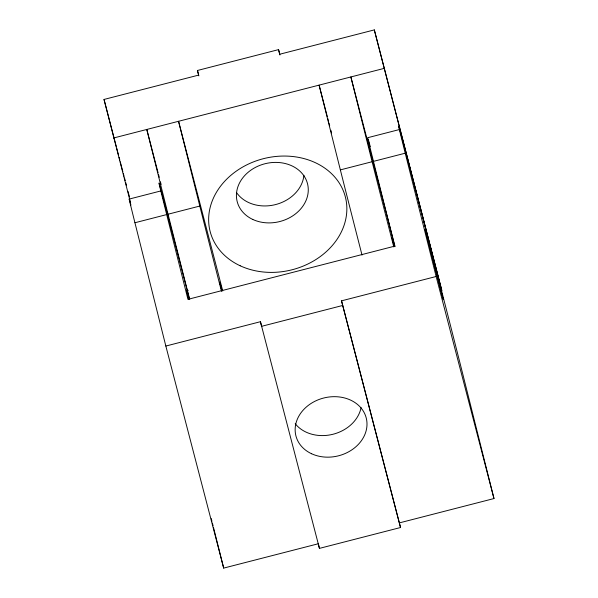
<?xml version="1.0" encoding="UTF-8"?>
<svg xmlns="http://www.w3.org/2000/svg" width="598" height="598" viewBox="0 0 598 598"><rect width="100%" height="100%" fill="white"/><g stroke="black" fill="none" stroke-linecap="round" stroke-linejoin="round"><path stroke-width="0.9" d="M130.611 202.969L104.022 99.447L198.626 75.109L197.467 70.482L278.556 49.619L279.961 55.009M374.318 29.9L441.817 290.486L374.318 29.9L279.714 54.239L278.556 49.619M113.68 137.981L383.976 68.434M129.146 199.089L160.907 190.919M399.442 129.542L367.68 137.712A139.551 0.598 75.6 0 0 373.466 161.37L394.717 246.137L187.944 299.344L166.693 214.577L134.931 222.748L165.84 346.048L223.682 568.1L318.286 543.761L319.444 548.381L400.533 527.518L341.533 300.839L436.136 276.5L405.227 153.2L373.466 161.37M189.708 299.426A139.551 0.598 75.6 0 1 168.045 214.226L199.799 206.056L178.555 121.289L222.755 290.987M362.022 255.084A139.551 0.598 75.6 0 1 340.359 169.892L372.12 161.722L350.869 76.948L395.069 246.653M165.84 346.048L260.444 321.702L319.444 548.381M341.533 300.839L342.691 305.466L261.603 326.329L260.444 321.702M399.374 522.891L493.978 498.553L463.069 375.252A139.551 0.598 75.6 0 0 414.833 187.167A139.551 0.598 75.6 0 0 405.227 153.2M187.936 290.239L188.093 290.673M394.239 245.92L392.011 237.727L394.187 246.526M221.925 290.254L219.698 282.062L221.873 290.86M188.811 298.776L186.591 290.583L188.759 299.381M436.136 276.5L493.978 498.553M327.338 116.715L319.108 85.125L340.359 169.892M327.809 118.524L328.511 121.23M328.982 123.031L329.685 125.744M330.866 130.252L331.569 132.965M342.691 305.466L400.533 527.518M197.467 70.482L198.872 75.871M158.081 172.785L146.794 129.46L168.045 214.226M158.552 174.594L159.255 177.3M160.428 181.814L161.139 184.52M104.022 99.447L116.266 146.443M116.737 148.244L118.613 155.48M119.084 157.281L119.794 159.995M120.265 161.804L122.852 171.746M123.345 173.442L124.033 176.261M124.511 177.942L125.221 180.648M125.685 182.442L126.387 185.148M128.032 191.45L129.437 196.847M211.273 518.601L211.946 521.299M212.402 523.101L213.075 525.799M213.531 527.6L223.682 568.1M368.278 139.401A139.551 0.598 75.6 0 1 370.259 146.652M361.095 407.597A36.284 29.833 -14.1 0 1 332.667 434.342A36.284 29.833 -14.1 0 1 295.21 423.713M134.931 222.748A139.551 0.598 75.6 0 1 130.917 205.047M166.693 214.577A139.551 0.598 75.6 0 1 189.409 299.127M221.469 291.256A139.551 0.598 75.6 0 1 199.799 206.056M393.783 246.914A139.551 0.598 75.6 0 1 372.12 161.722M303.911 175.311A36.284 29.833 -14.1 0 1 275.611 204.568A36.284 29.833 -14.1 0 1 236.584 192.638M425.283 229.647L425.126 229.206L443.17 299.247L425.283 229.647M311.536 453.725A36.284 29.833 -14.1 0 0 366.955 425.664A36.284 29.833 -14.1 0 0 314.712 401.378A36.284 29.833 -14.1 0 0 311.536 453.725M240.194 265.781A69.779 57.363 -14.1 0 0 346.765 211.804A69.779 57.363 -14.1 0 0 246.294 165.108A69.779 57.363 -14.1 0 0 240.194 265.781M252.812 219.459A36.284 29.833 -14.1 0 0 308.232 191.39A36.284 29.833 -14.1 0 0 255.981 167.111A36.284 29.833 -14.1 0 0 252.812 219.459"/></g></svg>
